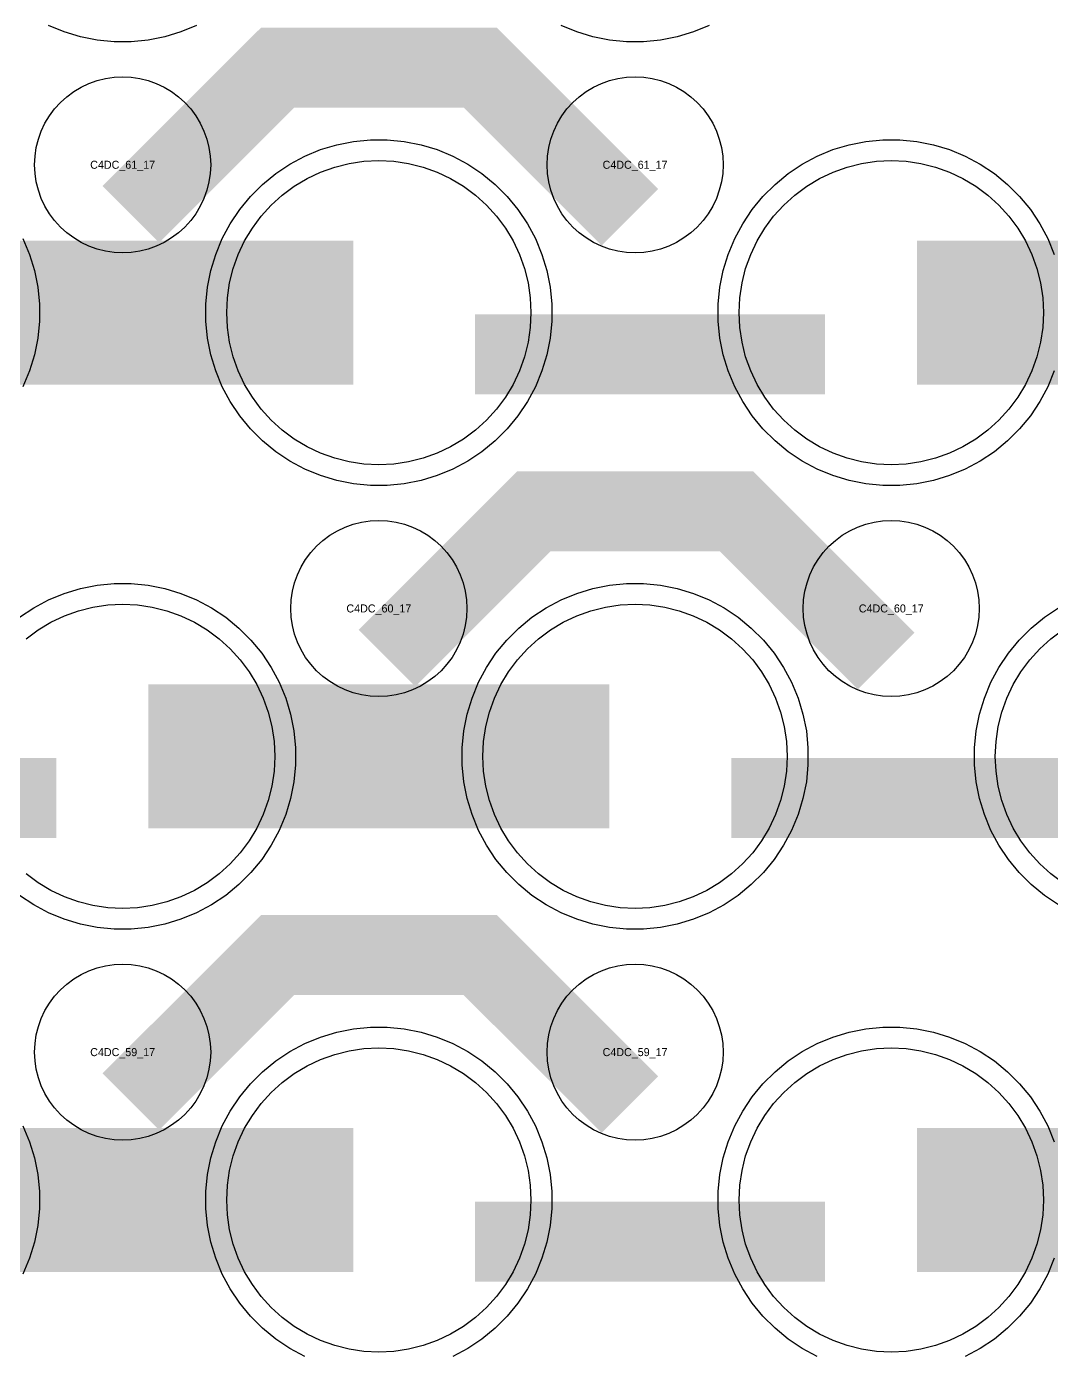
# Model space of a CAD drawing. Extents: x -11880 to 11880, y -14992 to 14992.
# Drawn here: x -6590 to -6270, y -6712.8 to -6297.8 of the extents above; entities that cross this region are included whole.
import ezdxf
from ezdxf.enums import TextEntityAlignment as Align

# ---------------------------------------------------------------- set-up
doc = ezdxf.new("R2010")
doc.units = 0
doc.header["$MEASUREMENT"] = 0
for name, color, linetype in [('GDS_775_DT_237', 138, 'CONTINUOUS'), ('RDL1_FS', 34, 'CONTINUOUS'), ('RDL_BS', 160, 'CONTINUOUS')]:
    doc.layers.add(name, color=color, linetype=linetype)

msp = doc.modelspace()

# ---------------------------------------------------------------- linework, layer by layer
at = {"layer": 'RDL1_FS'}
for points in [[(-6480, -6434.664), (-6484.657, -6434.435), (-6489.268, -6433.751), (-6493.791, -6432.619), (-6498.181, -6431.047), (-6502.395, -6429.055), (-6506.395, -6426.657), (-6510.14, -6423.879), (-6513.594, -6420.749), (-6516.724, -6417.295), (-6519.502, -6413.55), (-6521.9, -6409.55), (-6523.892, -6405.336), (-6525.464, -6400.946), (-6526.596, -6396.423), (-6527.28, -6391.812), (-6527.509, -6387.155), (-6527.28, -6382.498), (-6526.596, -6377.887), (-6525.464, -6373.364), (-6523.892, -6368.974), (-6521.9, -6364.76), (-6519.502, -6360.76), (-6516.724, -6357.015), (-6513.594, -6353.561), (-6510.14, -6350.431), (-6506.395, -6347.653), (-6502.395, -6345.255), (-6498.181, -6343.263), (-6493.791, -6341.691), (-6489.268, -6340.559), (-6484.657, -6339.875), (-6480, -6339.646), (-6475.343, -6339.875), (-6470.732, -6340.559), (-6466.209, -6341.691), (-6461.819, -6343.263), (-6457.605, -6345.255), (-6453.605, -6347.653), (-6449.86, -6350.431), (-6446.406, -6353.561), (-6443.276, -6357.015), (-6440.498, -6360.76), (-6438.1, -6364.76), (-6436.108, -6368.974), (-6434.536, -6373.364), (-6433.404, -6377.887), (-6432.72, -6382.498), (-6432.491, -6387.155), (-6432.72, -6391.812), (-6433.404, -6396.423), (-6434.536, -6400.946), (-6436.108, -6405.336), (-6438.1, -6409.55), (-6440.498, -6413.55), (-6443.276, -6417.295), (-6446.406, -6420.749), (-6449.86, -6423.879), (-6453.605, -6426.657), (-6457.605, -6429.055), (-6461.819, -6431.047), (-6466.209, -6432.619), (-6470.732, -6433.751), (-6475.343, -6434.435)], [(-6320, -6434.664), (-6324.657, -6434.435), (-6329.268, -6433.751), (-6333.791, -6432.619), (-6338.181, -6431.047), (-6342.395, -6429.055), (-6346.395, -6426.657), (-6350.14, -6423.879), (-6353.594, -6420.749), (-6356.724, -6417.295), (-6359.502, -6413.55), (-6361.9, -6409.55), (-6363.892, -6405.336), (-6365.464, -6400.946), (-6366.596, -6396.423), (-6367.28, -6391.812), (-6367.509, -6387.155), (-6367.28, -6382.498), (-6366.596, -6377.887), (-6365.464, -6373.364), (-6363.892, -6368.974), (-6361.9, -6364.76), (-6359.502, -6360.76), (-6356.724, -6357.015), (-6353.594, -6353.561), (-6350.14, -6350.431), (-6346.395, -6347.653), (-6342.395, -6345.255), (-6338.181, -6343.263), (-6333.791, -6341.691), (-6329.268, -6340.559), (-6324.657, -6339.875), (-6320, -6339.646), (-6315.343, -6339.875), (-6310.732, -6340.559), (-6306.209, -6341.691), (-6301.819, -6343.263), (-6297.605, -6345.255), (-6293.605, -6347.653), (-6289.86, -6350.431), (-6286.406, -6353.561), (-6283.276, -6357.015), (-6280.498, -6360.76), (-6278.1, -6364.76), (-6276.108, -6368.974), (-6274.536, -6373.364), (-6273.404, -6377.887), (-6272.72, -6382.498), (-6272.491, -6387.155), (-6272.72, -6391.812), (-6273.404, -6396.423), (-6274.536, -6400.946), (-6276.108, -6405.336), (-6278.1, -6409.55), (-6280.498, -6413.55), (-6283.276, -6417.295), (-6286.406, -6420.749), (-6289.86, -6423.879), (-6293.605, -6426.657), (-6297.605, -6429.055), (-6301.819, -6431.047), (-6306.209, -6432.619), (-6310.732, -6433.751), (-6315.343, -6434.435)]]:
    msp.add_lwpolyline(points, close=True, dxfattribs=at)
for points in [[(-6631.998, -6387.155, 45, 45, 0), (-6559.998, -6387.155, 45, 45, 0)], [(-6559.998, -6387.155, 45, 45, 0), (-6487.998, -6387.155, 45, 45, 0)], [(-6311.998, -6387.155, 45, 45, 0), (-6239.998, -6387.155, 45, 45, 0)]]:
    msp.add_lwpolyline(points, format="xyseb", dxfattribs=at)
at = {"layer": 'RDL1_FS', "color": 240, "true_color": 0xed1f24}
for points in [[(-6590.14, -6488.996), (-6586.395, -6486.218), (-6582.395, -6483.82), (-6578.181, -6481.828), (-6573.791, -6480.256), (-6569.268, -6479.124), (-6564.657, -6478.44), (-6560, -6478.211), (-6555.343, -6478.44), (-6550.732, -6479.124), (-6546.209, -6480.256), (-6541.819, -6481.828), (-6537.605, -6483.82), (-6533.605, -6486.218), (-6529.86, -6488.996), (-6526.406, -6492.126), (-6523.276, -6495.58), (-6520.498, -6499.325), (-6518.1, -6503.325), (-6516.108, -6507.539), (-6514.536, -6511.929), (-6513.404, -6516.452), (-6512.72, -6521.063), (-6512.491, -6525.72), (-6512.72, -6530.377), (-6513.404, -6534.988), (-6514.536, -6539.511), (-6516.108, -6543.901), (-6518.1, -6548.115), (-6520.498, -6552.115), (-6523.276, -6555.86), (-6526.406, -6559.314), (-6529.86, -6562.444), (-6533.605, -6565.222), (-6537.605, -6567.62), (-6541.819, -6569.612), (-6546.209, -6571.184), (-6550.732, -6572.316), (-6555.343, -6573), (-6560, -6573.229), (-6564.657, -6573), (-6569.268, -6572.316), (-6573.791, -6571.184), (-6578.181, -6569.612), (-6582.395, -6567.62), (-6586.395, -6565.222), (-6590.14, -6562.444)], [(-6266.395, -6565.222), (-6270.14, -6562.444), (-6273.594, -6559.314), (-6276.724, -6555.86), (-6279.502, -6552.115), (-6281.9, -6548.115), (-6283.892, -6543.901), (-6285.464, -6539.511), (-6286.596, -6534.988), (-6287.28, -6530.377), (-6287.509, -6525.72), (-6287.28, -6521.063), (-6286.596, -6516.452), (-6285.464, -6511.929), (-6283.892, -6507.539), (-6281.9, -6503.325), (-6279.502, -6499.325), (-6276.724, -6495.58), (-6273.594, -6492.126), (-6270.14, -6488.996), (-6266.395, -6486.218)]]:
    msp.add_lwpolyline(points, dxfattribs=at)
for points in [[(-6400, -6573.229), (-6404.657, -6573), (-6409.268, -6572.316), (-6413.791, -6571.184), (-6418.181, -6569.612), (-6422.395, -6567.62), (-6426.395, -6565.222), (-6430.14, -6562.444), (-6433.594, -6559.314), (-6436.724, -6555.86), (-6439.502, -6552.115), (-6441.9, -6548.115), (-6443.892, -6543.901), (-6445.464, -6539.511), (-6446.596, -6534.988), (-6447.28, -6530.377), (-6447.509, -6525.72), (-6447.28, -6521.063), (-6446.596, -6516.452), (-6445.464, -6511.929), (-6443.892, -6507.539), (-6441.9, -6503.325), (-6439.502, -6499.325), (-6436.724, -6495.58), (-6433.594, -6492.126), (-6430.14, -6488.996), (-6426.395, -6486.218), (-6422.395, -6483.82), (-6418.181, -6481.828), (-6413.791, -6480.256), (-6409.268, -6479.124), (-6404.657, -6478.44), (-6400, -6478.211), (-6395.343, -6478.44), (-6390.732, -6479.124), (-6386.209, -6480.256), (-6381.819, -6481.828), (-6377.605, -6483.82), (-6373.605, -6486.218), (-6369.86, -6488.996), (-6366.406, -6492.126), (-6363.276, -6495.58), (-6360.498, -6499.325), (-6358.1, -6503.325), (-6356.108, -6507.539), (-6354.536, -6511.929), (-6353.404, -6516.452), (-6352.72, -6521.063), (-6352.491, -6525.72), (-6352.72, -6530.377), (-6353.404, -6534.988), (-6354.536, -6539.511), (-6356.108, -6543.901), (-6358.1, -6548.115), (-6360.498, -6552.115), (-6363.276, -6555.86), (-6366.406, -6559.314), (-6369.86, -6562.444), (-6373.605, -6565.222), (-6377.605, -6567.62), (-6381.819, -6569.612), (-6386.209, -6571.184), (-6390.732, -6572.316), (-6395.343, -6573)], [(-6480, -6711.794), (-6484.657, -6711.565), (-6489.268, -6710.881), (-6493.791, -6709.749), (-6498.181, -6708.177), (-6502.395, -6706.185), (-6506.395, -6703.787), (-6510.14, -6701.009), (-6513.594, -6697.879), (-6516.724, -6694.425), (-6519.502, -6690.68), (-6521.9, -6686.68), (-6523.892, -6682.466), (-6525.464, -6678.076), (-6526.596, -6673.553), (-6527.28, -6668.942), (-6527.509, -6664.285), (-6527.28, -6659.628), (-6526.596, -6655.017), (-6525.464, -6650.494), (-6523.892, -6646.104), (-6521.9, -6641.89), (-6519.502, -6637.89), (-6516.724, -6634.145), (-6513.594, -6630.691), (-6510.14, -6627.561), (-6506.395, -6624.783), (-6502.395, -6622.385), (-6498.181, -6620.393), (-6493.791, -6618.821), (-6489.268, -6617.689), (-6484.657, -6617.005), (-6480, -6616.776), (-6475.343, -6617.005), (-6470.732, -6617.689), (-6466.209, -6618.821), (-6461.819, -6620.393), (-6457.605, -6622.385), (-6453.605, -6624.783), (-6449.86, -6627.561), (-6446.406, -6630.691), (-6443.276, -6634.145), (-6440.498, -6637.89), (-6438.1, -6641.89), (-6436.108, -6646.104), (-6434.536, -6650.494), (-6433.404, -6655.017), (-6432.72, -6659.628), (-6432.491, -6664.285), (-6432.72, -6668.942), (-6433.404, -6673.553), (-6434.536, -6678.076), (-6436.108, -6682.466), (-6438.1, -6686.68), (-6440.498, -6690.68), (-6443.276, -6694.425), (-6446.406, -6697.879), (-6449.86, -6701.009), (-6453.605, -6703.787), (-6457.605, -6706.185), (-6461.819, -6708.177), (-6466.209, -6709.749), (-6470.732, -6710.881), (-6475.343, -6711.565)], [(-6320, -6711.794), (-6324.657, -6711.565), (-6329.268, -6710.881), (-6333.791, -6709.749), (-6338.181, -6708.177), (-6342.395, -6706.185), (-6346.395, -6703.787), (-6350.14, -6701.009), (-6353.594, -6697.879), (-6356.724, -6694.425), (-6359.502, -6690.68), (-6361.9, -6686.68), (-6363.892, -6682.466), (-6365.464, -6678.076), (-6366.596, -6673.553), (-6367.28, -6668.942), (-6367.509, -6664.285), (-6367.28, -6659.628), (-6366.596, -6655.017), (-6365.464, -6650.494), (-6363.892, -6646.104), (-6361.9, -6641.89), (-6359.502, -6637.89), (-6356.724, -6634.145), (-6353.594, -6630.691), (-6350.14, -6627.561), (-6346.395, -6624.783), (-6342.395, -6622.385), (-6338.181, -6620.393), (-6333.791, -6618.821), (-6329.268, -6617.689), (-6324.657, -6617.005), (-6320, -6616.776), (-6315.343, -6617.005), (-6310.732, -6617.689), (-6306.209, -6618.821), (-6301.819, -6620.393), (-6297.605, -6622.385), (-6293.605, -6624.783), (-6289.86, -6627.561), (-6286.406, -6630.691), (-6283.276, -6634.145), (-6280.498, -6637.89), (-6278.1, -6641.89), (-6276.108, -6646.104), (-6274.536, -6650.494), (-6273.404, -6655.017), (-6272.72, -6659.628), (-6272.491, -6664.285), (-6272.72, -6668.942), (-6273.404, -6673.553), (-6274.536, -6678.076), (-6276.108, -6682.466), (-6278.1, -6686.68), (-6280.498, -6690.68), (-6283.276, -6694.425), (-6286.406, -6697.879), (-6289.86, -6701.009), (-6293.605, -6703.787), (-6297.605, -6706.185), (-6301.819, -6708.177), (-6306.209, -6709.749), (-6310.732, -6710.881), (-6315.343, -6711.565)]]:
    msp.add_lwpolyline(points, close=True, dxfattribs=at)
for points in [[(-6551.998, -6525.72, 45, 45, 0), (-6479.998, -6525.72, 45, 45, 0)], [(-6479.998, -6525.72, 45, 45, 0), (-6407.998, -6525.72, 45, 45, 0)], [(-6631.998, -6664.285, 45, 45, 0), (-6559.998, -6664.285, 45, 45, 0)], [(-6559.998, -6664.285, 45, 45, 0), (-6487.998, -6664.285, 45, 45, 0)], [(-6311.998, -6664.285, 45, 45, 0), (-6239.998, -6664.285, 45, 45, 0)]]:
    msp.add_lwpolyline(points, format="xyseb", dxfattribs=at)
at = {"layer": 'RDL_BS'}
for points in [[(-6536.885, -6297.465), (-6541.795, -6299.496), (-6546.835, -6301.027), (-6552.062, -6302.073), (-6557.356, -6302.59), (-6562.644, -6302.59), (-6567.938, -6302.073), (-6573.165, -6301.027), (-6578.205, -6299.496), (-6583.115, -6297.465)], [(-6376.885, -6297.465), (-6381.795, -6299.496), (-6386.835, -6301.027), (-6392.062, -6302.073), (-6397.356, -6302.59), (-6402.644, -6302.59), (-6407.938, -6302.073), (-6413.165, -6301.027), (-6418.205, -6299.496), (-6423.115, -6297.465)], [(-6269.094, -6405.36), (-6271.125, -6410.27), (-6273.617, -6414.932), (-6276.564, -6419.346), (-6279.926, -6423.447), (-6283.708, -6427.229), (-6287.809, -6430.591), (-6292.223, -6433.538), (-6296.885, -6436.03), (-6301.795, -6438.061), (-6306.835, -6439.592), (-6312.062, -6440.638), (-6317.356, -6441.155), (-6322.644, -6441.155), (-6327.938, -6440.638), (-6333.165, -6439.592), (-6338.205, -6438.061), (-6343.115, -6436.03), (-6347.777, -6433.538), (-6352.191, -6430.591), (-6356.292, -6427.229), (-6360.074, -6423.447), (-6363.436, -6419.346), (-6366.383, -6414.932), (-6368.875, -6410.27), (-6370.906, -6405.36), (-6372.437, -6400.32), (-6373.483, -6395.093), (-6374, -6389.799), (-6374, -6384.511), (-6373.483, -6379.217), (-6372.437, -6373.99), (-6370.906, -6368.95), (-6368.875, -6364.04), (-6366.383, -6359.378), (-6363.436, -6354.964), (-6360.074, -6350.863), (-6356.292, -6347.081), (-6352.191, -6343.719), (-6347.777, -6340.772), (-6343.115, -6338.28), (-6338.205, -6336.249), (-6333.165, -6334.718), (-6327.938, -6333.672), (-6322.644, -6333.155), (-6317.356, -6333.155), (-6312.062, -6333.672), (-6306.835, -6334.718), (-6301.795, -6336.249), (-6296.885, -6338.28), (-6292.223, -6340.772), (-6287.809, -6343.719), (-6283.708, -6347.081), (-6279.926, -6350.863), (-6276.564, -6354.964), (-6273.617, -6359.378), (-6271.125, -6364.04), (-6269.094, -6368.95)], [(-6591.125, -6364.04), (-6589.094, -6368.95), (-6587.563, -6373.99), (-6586.517, -6379.217), (-6586, -6384.511), (-6586, -6389.799), (-6586.517, -6395.093), (-6587.563, -6400.32), (-6589.094, -6405.36), (-6591.125, -6410.27)]]:
    msp.add_lwpolyline(points, dxfattribs=at)
for points in [[(-6557.438, -6356.469, 25, 25, 0), (-6511.623, -6310.654, 25, 25, 0), (-6478.07, -6310.654, 25, 25, 0)], [(-6401.599, -6357.368, 25, 25, 0), (-6448.313, -6310.654, 25, 25, 0), (-6478.071, -6310.654, 25, 25, 0)], [(-6449.984, -6400.168, 25, 25, 0), (-6340.719, -6400.168, 25, 25, 0)], [(-6477.438, -6495.034, 25, 25, 0), (-6431.623, -6449.219, 25, 25, 0), (-6398.07, -6449.219, 25, 25, 0)], [(-6321.599, -6495.933, 25, 25, 0), (-6368.313, -6449.219, 25, 25, 0), (-6398.071, -6449.219, 25, 25, 0)], [(-6557.438, -6633.599, 25, 25, 0), (-6511.623, -6587.784, 25, 25, 0), (-6478.07, -6587.784, 25, 25, 0)], [(-6401.599, -6634.498, 25, 25, 0), (-6448.313, -6587.784, 25, 25, 0), (-6478.071, -6587.784, 25, 25, 0)]]:
    msp.add_lwpolyline(points, format="xyseb", dxfattribs=at)
for points in [[(-6560, -6368.461), (-6562.693, -6368.329), (-6565.365, -6367.933), (-6567.984, -6367.276), (-6570.519, -6366.369), (-6572.956, -6365.217), (-6575.28, -6363.824), (-6577.443, -6362.221), (-6579.442, -6360.409), (-6581.254, -6358.41), (-6582.857, -6356.247), (-6584.25, -6353.923), (-6585.402, -6351.486), (-6586.309, -6348.951), (-6586.966, -6346.332), (-6587.362, -6343.66), (-6587.494, -6340.967), (-6587.362, -6338.274), (-6586.966, -6335.602), (-6586.309, -6332.983), (-6585.402, -6330.448), (-6584.25, -6328.011), (-6582.857, -6325.687), (-6581.254, -6323.524), (-6579.442, -6321.525), (-6577.443, -6319.713), (-6575.28, -6318.11), (-6572.956, -6316.717), (-6570.519, -6315.565), (-6567.984, -6314.658), (-6565.365, -6314.001), (-6562.693, -6313.605), (-6560, -6313.473), (-6557.307, -6313.605), (-6554.635, -6314.001), (-6552.016, -6314.658), (-6549.481, -6315.565), (-6547.044, -6316.717), (-6544.72, -6318.11), (-6542.557, -6319.713), (-6540.558, -6321.525), (-6538.746, -6323.524), (-6537.143, -6325.687), (-6535.75, -6328.011), (-6534.598, -6330.448), (-6533.691, -6332.983), (-6533.034, -6335.602), (-6532.638, -6338.274), (-6532.506, -6340.967), (-6532.638, -6343.66), (-6533.034, -6346.332), (-6533.691, -6348.951), (-6534.598, -6351.486), (-6535.75, -6353.923), (-6537.143, -6356.247), (-6538.746, -6358.41), (-6540.558, -6360.409), (-6542.557, -6362.221), (-6544.72, -6363.824), (-6547.044, -6365.217), (-6549.481, -6366.369), (-6552.016, -6367.276), (-6554.635, -6367.933), (-6557.307, -6368.329)], [(-6400, -6368.461), (-6402.693, -6368.329), (-6405.365, -6367.933), (-6407.984, -6367.276), (-6410.519, -6366.369), (-6412.956, -6365.217), (-6415.28, -6363.824), (-6417.443, -6362.221), (-6419.442, -6360.409), (-6421.254, -6358.41), (-6422.857, -6356.247), (-6424.25, -6353.923), (-6425.402, -6351.486), (-6426.309, -6348.951), (-6426.966, -6346.332), (-6427.362, -6343.66), (-6427.494, -6340.967), (-6427.362, -6338.274), (-6426.966, -6335.602), (-6426.309, -6332.983), (-6425.402, -6330.448), (-6424.25, -6328.011), (-6422.857, -6325.687), (-6421.254, -6323.524), (-6419.442, -6321.525), (-6417.443, -6319.713), (-6415.28, -6318.11), (-6412.956, -6316.717), (-6410.519, -6315.565), (-6407.984, -6314.658), (-6405.365, -6314.001), (-6402.693, -6313.605), (-6400, -6313.473), (-6397.307, -6313.605), (-6394.635, -6314.001), (-6392.016, -6314.658), (-6389.481, -6315.565), (-6387.044, -6316.717), (-6384.72, -6318.11), (-6382.557, -6319.713), (-6380.558, -6321.525), (-6378.746, -6323.524), (-6377.143, -6325.687), (-6375.75, -6328.011), (-6374.598, -6330.448), (-6373.691, -6332.983), (-6373.034, -6335.602), (-6372.638, -6338.274), (-6372.506, -6340.967), (-6372.638, -6343.66), (-6373.034, -6346.332), (-6373.691, -6348.951), (-6374.598, -6351.486), (-6375.75, -6353.923), (-6377.143, -6356.247), (-6378.746, -6358.41), (-6380.558, -6360.409), (-6382.557, -6362.221), (-6384.72, -6363.824), (-6387.044, -6365.217), (-6389.481, -6366.369), (-6392.016, -6367.276), (-6394.635, -6367.933), (-6397.307, -6368.329)], [(-6482.644, -6441.155), (-6487.938, -6440.638), (-6493.165, -6439.592), (-6498.205, -6438.061), (-6503.115, -6436.03), (-6507.777, -6433.538), (-6512.191, -6430.591), (-6516.292, -6427.229), (-6520.074, -6423.447), (-6523.436, -6419.346), (-6526.383, -6414.932), (-6528.875, -6410.27), (-6530.906, -6405.36), (-6532.437, -6400.32), (-6533.483, -6395.093), (-6534, -6389.799), (-6534, -6384.511), (-6533.483, -6379.217), (-6532.437, -6373.99), (-6530.906, -6368.95), (-6528.875, -6364.04), (-6526.383, -6359.378), (-6523.436, -6354.964), (-6520.074, -6350.863), (-6516.292, -6347.081), (-6512.191, -6343.719), (-6507.777, -6340.772), (-6503.115, -6338.28), (-6498.205, -6336.249), (-6493.165, -6334.718), (-6487.938, -6333.672), (-6482.644, -6333.155), (-6477.356, -6333.155), (-6472.062, -6333.672), (-6466.835, -6334.718), (-6461.795, -6336.249), (-6456.885, -6338.28), (-6452.223, -6340.772), (-6447.809, -6343.719), (-6443.708, -6347.081), (-6439.926, -6350.863), (-6436.564, -6354.964), (-6433.617, -6359.378), (-6431.125, -6364.04), (-6429.094, -6368.95), (-6427.563, -6373.99), (-6426.517, -6379.217), (-6426, -6384.511), (-6426, -6389.799), (-6426.517, -6395.093), (-6427.563, -6400.32), (-6429.094, -6405.36), (-6431.125, -6410.27), (-6433.617, -6414.932), (-6436.564, -6419.346), (-6439.926, -6423.447), (-6443.708, -6427.229), (-6447.809, -6430.591), (-6452.223, -6433.538), (-6456.885, -6436.03), (-6461.795, -6438.061), (-6466.835, -6439.592), (-6472.062, -6440.638), (-6477.356, -6441.155)], [(-6480, -6507.026), (-6482.693, -6506.894), (-6485.365, -6506.498), (-6487.984, -6505.841), (-6490.519, -6504.934), (-6492.956, -6503.782), (-6495.28, -6502.389), (-6497.443, -6500.786), (-6499.442, -6498.974), (-6501.254, -6496.975), (-6502.857, -6494.812), (-6504.25, -6492.488), (-6505.402, -6490.051), (-6506.309, -6487.516), (-6506.966, -6484.897), (-6507.362, -6482.225), (-6507.494, -6479.532), (-6507.362, -6476.839), (-6506.966, -6474.167), (-6506.309, -6471.548), (-6505.402, -6469.013), (-6504.25, -6466.576), (-6502.857, -6464.252), (-6501.254, -6462.089), (-6499.442, -6460.09), (-6497.443, -6458.278), (-6495.28, -6456.675), (-6492.956, -6455.282), (-6490.519, -6454.13), (-6487.984, -6453.223), (-6485.365, -6452.566), (-6482.693, -6452.17), (-6480, -6452.038), (-6477.307, -6452.17), (-6474.635, -6452.566), (-6472.016, -6453.223), (-6469.481, -6454.13), (-6467.044, -6455.282), (-6464.72, -6456.675), (-6462.557, -6458.278), (-6460.558, -6460.09), (-6458.746, -6462.089), (-6457.143, -6464.252), (-6455.75, -6466.576), (-6454.598, -6469.013), (-6453.691, -6471.548), (-6453.034, -6474.167), (-6452.638, -6476.839), (-6452.506, -6479.532), (-6452.638, -6482.225), (-6453.034, -6484.897), (-6453.691, -6487.516), (-6454.598, -6490.051), (-6455.75, -6492.488), (-6457.143, -6494.812), (-6458.746, -6496.975), (-6460.558, -6498.974), (-6462.557, -6500.786), (-6464.72, -6502.389), (-6467.044, -6503.782), (-6469.481, -6504.934), (-6472.016, -6505.841), (-6474.635, -6506.498), (-6477.307, -6506.894)], [(-6320, -6507.026), (-6322.693, -6506.894), (-6325.365, -6506.498), (-6327.984, -6505.841), (-6330.519, -6504.934), (-6332.956, -6503.782), (-6335.28, -6502.389), (-6337.443, -6500.786), (-6339.442, -6498.974), (-6341.254, -6496.975), (-6342.857, -6494.812), (-6344.25, -6492.488), (-6345.402, -6490.051), (-6346.309, -6487.516), (-6346.966, -6484.897), (-6347.362, -6482.225), (-6347.494, -6479.532), (-6347.362, -6476.839), (-6346.966, -6474.167), (-6346.309, -6471.548), (-6345.402, -6469.013), (-6344.25, -6466.576), (-6342.857, -6464.252), (-6341.254, -6462.089), (-6339.442, -6460.09), (-6337.443, -6458.278), (-6335.28, -6456.675), (-6332.956, -6455.282), (-6330.519, -6454.13), (-6327.984, -6453.223), (-6325.365, -6452.566), (-6322.693, -6452.17), (-6320, -6452.038), (-6317.307, -6452.17), (-6314.635, -6452.566), (-6312.016, -6453.223), (-6309.481, -6454.13), (-6307.044, -6455.282), (-6304.72, -6456.675), (-6302.557, -6458.278), (-6300.558, -6460.09), (-6298.746, -6462.089), (-6297.143, -6464.252), (-6295.75, -6466.576), (-6294.598, -6469.013), (-6293.691, -6471.548), (-6293.034, -6474.167), (-6292.638, -6476.839), (-6292.506, -6479.532), (-6292.638, -6482.225), (-6293.034, -6484.897), (-6293.691, -6487.516), (-6294.598, -6490.051), (-6295.75, -6492.488), (-6297.143, -6494.812), (-6298.746, -6496.975), (-6300.558, -6498.974), (-6302.557, -6500.786), (-6304.72, -6502.389), (-6307.044, -6503.782), (-6309.481, -6504.934), (-6312.016, -6505.841), (-6314.635, -6506.498), (-6317.307, -6506.894)], [(-6560, -6645.591), (-6562.693, -6645.459), (-6565.365, -6645.063), (-6567.984, -6644.406), (-6570.519, -6643.499), (-6572.956, -6642.347), (-6575.28, -6640.954), (-6577.443, -6639.351), (-6579.442, -6637.539), (-6581.254, -6635.54), (-6582.857, -6633.377), (-6584.25, -6631.053), (-6585.402, -6628.616), (-6586.309, -6626.081), (-6586.966, -6623.462), (-6587.362, -6620.79), (-6587.494, -6618.097), (-6587.362, -6615.404), (-6586.966, -6612.732), (-6586.309, -6610.113), (-6585.402, -6607.578), (-6584.25, -6605.141), (-6582.857, -6602.817), (-6581.254, -6600.654), (-6579.442, -6598.655), (-6577.443, -6596.843), (-6575.28, -6595.24), (-6572.956, -6593.847), (-6570.519, -6592.695), (-6567.984, -6591.788), (-6565.365, -6591.131), (-6562.693, -6590.735), (-6560, -6590.603), (-6557.307, -6590.735), (-6554.635, -6591.131), (-6552.016, -6591.788), (-6549.481, -6592.695), (-6547.044, -6593.847), (-6544.72, -6595.24), (-6542.557, -6596.843), (-6540.558, -6598.655), (-6538.746, -6600.654), (-6537.143, -6602.817), (-6535.75, -6605.141), (-6534.598, -6607.578), (-6533.691, -6610.113), (-6533.034, -6612.732), (-6532.638, -6615.404), (-6532.506, -6618.097), (-6532.638, -6620.79), (-6533.034, -6623.462), (-6533.691, -6626.081), (-6534.598, -6628.616), (-6535.75, -6631.053), (-6537.143, -6633.377), (-6538.746, -6635.54), (-6540.558, -6637.539), (-6542.557, -6639.351), (-6544.72, -6640.954), (-6547.044, -6642.347), (-6549.481, -6643.499), (-6552.016, -6644.406), (-6554.635, -6645.063), (-6557.307, -6645.459)], [(-6400, -6645.591), (-6402.693, -6645.459), (-6405.365, -6645.063), (-6407.984, -6644.406), (-6410.519, -6643.499), (-6412.956, -6642.347), (-6415.28, -6640.954), (-6417.443, -6639.351), (-6419.442, -6637.539), (-6421.254, -6635.54), (-6422.857, -6633.377), (-6424.25, -6631.053), (-6425.402, -6628.616), (-6426.309, -6626.081), (-6426.966, -6623.462), (-6427.362, -6620.79), (-6427.494, -6618.097), (-6427.362, -6615.404), (-6426.966, -6612.732), (-6426.309, -6610.113), (-6425.402, -6607.578), (-6424.25, -6605.141), (-6422.857, -6602.817), (-6421.254, -6600.654), (-6419.442, -6598.655), (-6417.443, -6596.843), (-6415.28, -6595.24), (-6412.956, -6593.847), (-6410.519, -6592.695), (-6407.984, -6591.788), (-6405.365, -6591.131), (-6402.693, -6590.735), (-6400, -6590.603), (-6397.307, -6590.735), (-6394.635, -6591.131), (-6392.016, -6591.788), (-6389.481, -6592.695), (-6387.044, -6593.847), (-6384.72, -6595.24), (-6382.557, -6596.843), (-6380.558, -6598.655), (-6378.746, -6600.654), (-6377.143, -6602.817), (-6375.75, -6605.141), (-6374.598, -6607.578), (-6373.691, -6610.113), (-6373.034, -6612.732), (-6372.638, -6615.404), (-6372.506, -6618.097), (-6372.638, -6620.79), (-6373.034, -6623.462), (-6373.691, -6626.081), (-6374.598, -6628.616), (-6375.75, -6631.053), (-6377.143, -6633.377), (-6378.746, -6635.54), (-6380.558, -6637.539), (-6382.557, -6639.351), (-6384.72, -6640.954), (-6387.044, -6642.347), (-6389.481, -6643.499), (-6392.016, -6644.406), (-6394.635, -6645.063), (-6397.307, -6645.459)]]:
    msp.add_lwpolyline(points, close=True, dxfattribs=at)
at = {"layer": 'RDL_BS', "color": 240, "true_color": 0xed1f24}
for points in [[(-6592.191, -6482.284), (-6587.777, -6479.337), (-6583.115, -6476.845), (-6578.205, -6474.814), (-6573.165, -6473.283), (-6567.938, -6472.237), (-6562.644, -6471.72), (-6557.356, -6471.72), (-6552.062, -6472.237), (-6546.835, -6473.283), (-6541.795, -6474.814), (-6536.885, -6476.845), (-6532.223, -6479.337), (-6527.809, -6482.284), (-6523.708, -6485.646), (-6519.926, -6489.428), (-6516.564, -6493.529), (-6513.617, -6497.943), (-6511.125, -6502.605), (-6509.094, -6507.515), (-6507.563, -6512.555), (-6506.517, -6517.782), (-6506, -6523.076), (-6506, -6528.364), (-6506.517, -6533.658), (-6507.563, -6538.885), (-6509.094, -6543.925), (-6511.125, -6548.835), (-6513.617, -6553.497), (-6516.564, -6557.911), (-6519.926, -6562.012), (-6523.708, -6565.794), (-6527.809, -6569.156), (-6532.223, -6572.103), (-6536.885, -6574.595), (-6541.795, -6576.626), (-6546.835, -6578.157), (-6552.062, -6579.203), (-6557.356, -6579.72), (-6562.644, -6579.72), (-6567.938, -6579.203), (-6573.165, -6578.157), (-6578.205, -6576.626), (-6583.115, -6574.595), (-6587.777, -6572.103), (-6592.191, -6569.156)], [(-6267.777, -6572.103), (-6272.191, -6569.156), (-6276.292, -6565.794), (-6280.074, -6562.012), (-6283.436, -6557.911), (-6286.383, -6553.497), (-6288.875, -6548.835), (-6290.906, -6543.925), (-6292.437, -6538.885), (-6293.483, -6533.658), (-6294, -6528.364), (-6294, -6523.076), (-6293.483, -6517.782), (-6292.437, -6512.555), (-6290.906, -6507.515), (-6288.875, -6502.605), (-6286.383, -6497.943), (-6283.436, -6493.529), (-6280.074, -6489.428), (-6276.292, -6485.646), (-6272.191, -6482.284), (-6267.777, -6479.337)], [(-6503.115, -6713.16), (-6507.777, -6710.668), (-6512.191, -6707.721), (-6516.292, -6704.359), (-6520.074, -6700.577), (-6523.436, -6696.476), (-6526.383, -6692.062), (-6528.875, -6687.4), (-6530.906, -6682.49), (-6532.437, -6677.45), (-6533.483, -6672.223), (-6534, -6666.929), (-6534, -6661.641), (-6533.483, -6656.347), (-6532.437, -6651.12), (-6530.906, -6646.08), (-6528.875, -6641.17), (-6526.383, -6636.508), (-6523.436, -6632.094), (-6520.074, -6627.993), (-6516.292, -6624.211), (-6512.191, -6620.849), (-6507.777, -6617.902), (-6503.115, -6615.41), (-6498.205, -6613.379), (-6493.165, -6611.848), (-6487.938, -6610.802), (-6482.644, -6610.285), (-6477.356, -6610.285), (-6472.062, -6610.802), (-6466.835, -6611.848), (-6461.795, -6613.379), (-6456.885, -6615.41), (-6452.223, -6617.902), (-6447.809, -6620.849), (-6443.708, -6624.211), (-6439.926, -6627.993), (-6436.564, -6632.094), (-6433.617, -6636.508), (-6431.125, -6641.17), (-6429.094, -6646.08), (-6427.563, -6651.12), (-6426.517, -6656.347), (-6426, -6661.641), (-6426, -6666.929), (-6426.517, -6672.223), (-6427.563, -6677.45), (-6429.094, -6682.49), (-6431.125, -6687.4), (-6433.617, -6692.062), (-6436.564, -6696.476), (-6439.926, -6700.577), (-6443.708, -6704.359), (-6447.809, -6707.721), (-6452.223, -6710.668), (-6456.885, -6713.16)], [(-6343.115, -6713.16), (-6347.777, -6710.668), (-6352.191, -6707.721), (-6356.292, -6704.359), (-6360.074, -6700.577), (-6363.436, -6696.476), (-6366.383, -6692.062), (-6368.875, -6687.4), (-6370.906, -6682.49), (-6372.437, -6677.45), (-6373.483, -6672.223), (-6374, -6666.929), (-6374, -6661.641), (-6373.483, -6656.347), (-6372.437, -6651.12), (-6370.906, -6646.08), (-6368.875, -6641.17), (-6366.383, -6636.508), (-6363.436, -6632.094), (-6360.074, -6627.993), (-6356.292, -6624.211), (-6352.191, -6620.849), (-6347.777, -6617.902), (-6343.115, -6615.41), (-6338.205, -6613.379), (-6333.165, -6611.848), (-6327.938, -6610.802), (-6322.644, -6610.285), (-6317.356, -6610.285), (-6312.062, -6610.802), (-6306.835, -6611.848), (-6301.795, -6613.379), (-6296.885, -6615.41), (-6292.223, -6617.902), (-6287.809, -6620.849), (-6283.708, -6624.211), (-6279.926, -6627.993), (-6276.564, -6632.094), (-6273.617, -6636.508), (-6271.125, -6641.17), (-6269.094, -6646.08)], [(-6591.125, -6641.17), (-6589.094, -6646.08), (-6587.563, -6651.12), (-6586.517, -6656.347), (-6586, -6661.641), (-6586, -6666.929), (-6586.517, -6672.223), (-6587.563, -6677.45), (-6589.094, -6682.49), (-6591.125, -6687.4)], [(-6269.094, -6682.49), (-6271.125, -6687.4), (-6273.617, -6692.062), (-6276.564, -6696.476), (-6279.926, -6700.577), (-6283.708, -6704.359), (-6287.809, -6707.721), (-6292.223, -6710.668), (-6296.885, -6713.16)]]:
    msp.add_lwpolyline(points, dxfattribs=at)
msp.add_lwpolyline([(-6402.644, -6579.72), (-6407.938, -6579.203), (-6413.165, -6578.157), (-6418.205, -6576.626), (-6423.115, -6574.595), (-6427.777, -6572.103), (-6432.191, -6569.156), (-6436.292, -6565.794), (-6440.074, -6562.012), (-6443.436, -6557.911), (-6446.383, -6553.497), (-6448.875, -6548.835), (-6450.906, -6543.925), (-6452.437, -6538.885), (-6453.483, -6533.658), (-6454, -6528.364), (-6454, -6523.076), (-6453.483, -6517.782), (-6452.437, -6512.555), (-6450.906, -6507.515), (-6448.875, -6502.605), (-6446.383, -6497.943), (-6443.436, -6493.529), (-6440.074, -6489.428), (-6436.292, -6485.646), (-6432.191, -6482.284), (-6427.777, -6479.337), (-6423.115, -6476.845), (-6418.205, -6474.814), (-6413.165, -6473.283), (-6407.938, -6472.237), (-6402.644, -6471.72), (-6397.356, -6471.72), (-6392.062, -6472.237), (-6386.835, -6473.283), (-6381.795, -6474.814), (-6376.885, -6476.845), (-6372.223, -6479.337), (-6367.809, -6482.284), (-6363.708, -6485.646), (-6359.926, -6489.428), (-6356.564, -6493.529), (-6353.617, -6497.943), (-6351.125, -6502.605), (-6349.094, -6507.515), (-6347.563, -6512.555), (-6346.517, -6517.782), (-6346, -6523.076), (-6346, -6528.364), (-6346.517, -6533.658), (-6347.563, -6538.885), (-6349.094, -6543.925), (-6351.125, -6548.835), (-6353.617, -6553.497), (-6356.564, -6557.911), (-6359.926, -6562.012), (-6363.708, -6565.794), (-6367.809, -6569.156), (-6372.223, -6572.103), (-6376.885, -6574.595), (-6381.795, -6576.626), (-6386.835, -6578.157), (-6392.062, -6579.203), (-6397.356, -6579.72)], close=True, dxfattribs=at)
for points in [[(-6689.984, -6538.733, 25, 25, 0), (-6580.719, -6538.733, 25, 25, 0)], [(-6369.984, -6538.733, 25, 25, 0), (-6260.719, -6538.733, 25, 25, 0)], [(-6449.984, -6677.298, 25, 25, 0), (-6340.719, -6677.298, 25, 25, 0)]]:
    msp.add_lwpolyline(points, format="xyseb", dxfattribs=at)

# ---------------------------------------------------------------- texts
at = {"layer": 'GDS_775_DT_237'}
for s, p in [('C4DC_61_17', (-6560, -6340.967)), ('C4DC_61_17', (-6560, -6340.967)), ('C4DC_61_17', (-6400, -6340.967)), ('C4DC_61_17', (-6400, -6340.967)), ('C4DC_60_17', (-6480, -6479.532)), ('C4DC_60_17', (-6480, -6479.532)), ('C4DC_60_17', (-6320, -6479.532)), ('C4DC_60_17', (-6320, -6479.532)), ('C4DC_59_17', (-6560, -6618.097)), ('C4DC_59_17', (-6560, -6618.097)), ('C4DC_59_17', (-6400, -6618.097)), ('C4DC_59_17', (-6400, -6618.097))]:
    msp.add_text(s, height=2.5, dxfattribs=at).set_placement(p, align=Align.MIDDLE_CENTER)

doc.saveas('drawing.dxf')
